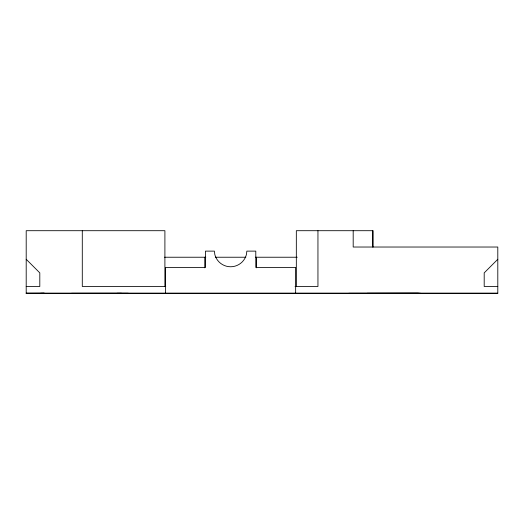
<?xml version="1.0" encoding="UTF-8"?>
<svg xmlns="http://www.w3.org/2000/svg" width="524" height="524" viewBox="0 0 524 524"><rect width="100%" height="100%" fill="white"/><g stroke="black" fill="none" stroke-linecap="round" stroke-linejoin="round"><path stroke-width="0.79" d="M497.8 259.275L484.196 272.88L484.196 286.484L497.8 286.484M40.643 293.289L44.304 293.217L26.2 293.289L26.2 230.704L164.903 230.704L164.903 286.484M117.035 293.289L121.463 293.25M367.186 293.289L418.466 293.217M164.569 257.232L205.808 257.232M215.331 257.232L245.815 257.232M255.45 257.232L297.246 257.232M26.2 286.484L39.804 286.484L39.804 272.88L26.2 259.275M165.754 286.484L82.288 286.484L82.288 230.704M295.038 286.484L317.95 286.484L317.95 230.704M71.519 293.289L128.269 293.25M26.2 293.217L497.8 293.217M26.2 293.289L497.8 293.289L497.8 247.027L353.189 247.027L353.189 230.704M348.768 293.289L420.294 293.217M373.154 247.027L373.154 230.704L296.329 230.704L296.329 286.484M372.512 230.704L372.512 247.027M295.647 293.296L295.647 267.45L255.791 267.45L255.791 251.12L246.856 251.12L246.391 254.664A16.329 16.329 0 0 1 214.847 254.664L214.382 251.12L205.447 251.12L205.447 267.45L165.584 267.45L165.584 293.296M256.472 257.232L256.472 267.843M204.766 257.232L204.766 267.843"/></g></svg>
